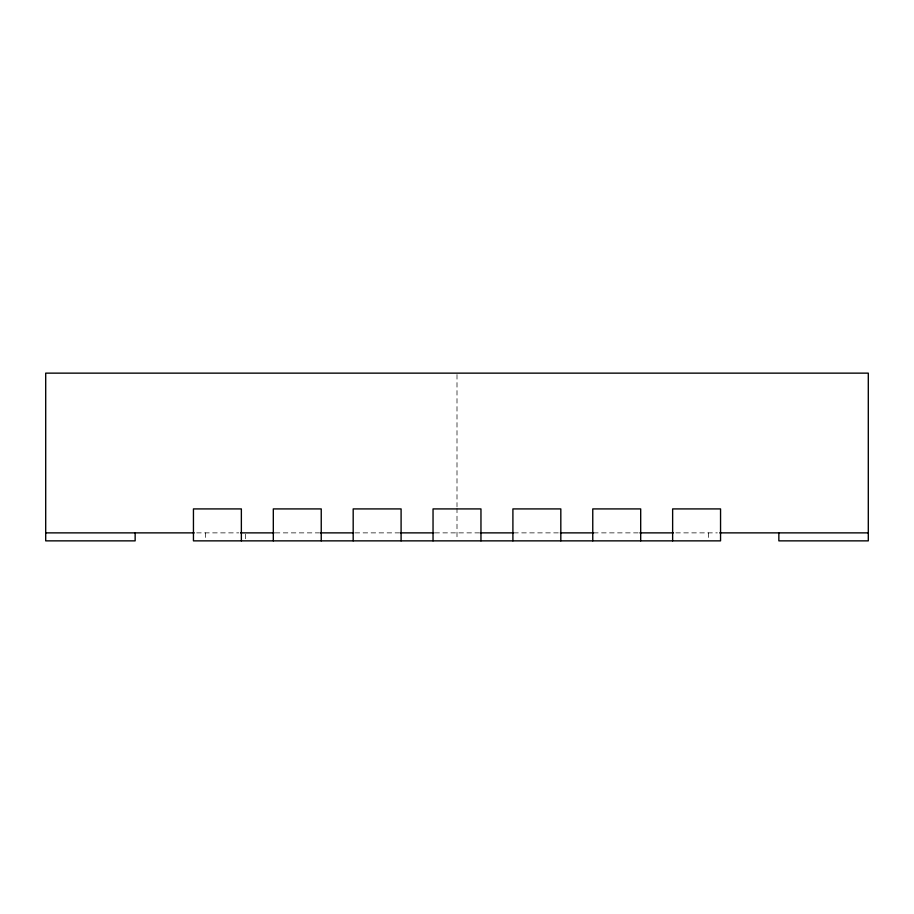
<?xml version="1.0" encoding="UTF-8"?>
<svg xmlns="http://www.w3.org/2000/svg" width="914" height="914" viewBox="0 0 914 914"><rect width="100%" height="100%" fill="white"/><g stroke="black" fill="none" stroke-linecap="round" stroke-linejoin="round"><path stroke-width="0.69" stroke-dasharray="4.57 3.43" d="M196.659 532.873L238.737 532.873M275.274 532.873L319.454 532.873M355.089 532.873L400.275 532.873M434.904 532.873L479.107 532.873M513.725 532.873L558.922 532.873M593.586 532.873L638.737 532.873M675.789 532.873L717.341 532.873M708.567 532.873L708.567 540.86M457 374.569L457 506.744M457 508.173L457 539.431M245.363 534.199L245.363 539.523M205.433 532.873L205.433 540.86"/><path stroke-width="1.37" d="M45.7 532.873L194.259 532.873M240.553 532.873L274.131 532.873M320.414 532.873L353.661 532.873M400.698 532.873L433.853 532.873M480.147 532.873L513.302 532.873M560.339 532.873L593.586 532.873M639.869 532.873L673.447 532.873M719.741 532.873L868.3 532.873M778.854 532.873L778.854 540.86L868.3 540.86L868.3 373.141L45.7 373.141L45.7 540.86L135.146 540.86L135.146 532.873M672.635 540.86L672.635 508.915L720.552 508.915L720.552 540.86L193.448 540.86L193.448 508.915L241.365 508.915L241.365 540.86M640.691 540.86L640.691 508.915L592.763 508.915L592.763 540.86M560.819 540.86L560.819 508.915L512.903 508.915L512.903 540.86M480.958 540.86L480.958 508.915L433.042 508.915L433.042 540.86M401.097 540.86L401.097 508.915L353.181 508.915L353.181 540.86M321.237 540.86L321.237 508.915L273.309 508.915L273.309 540.86"/></g></svg>
